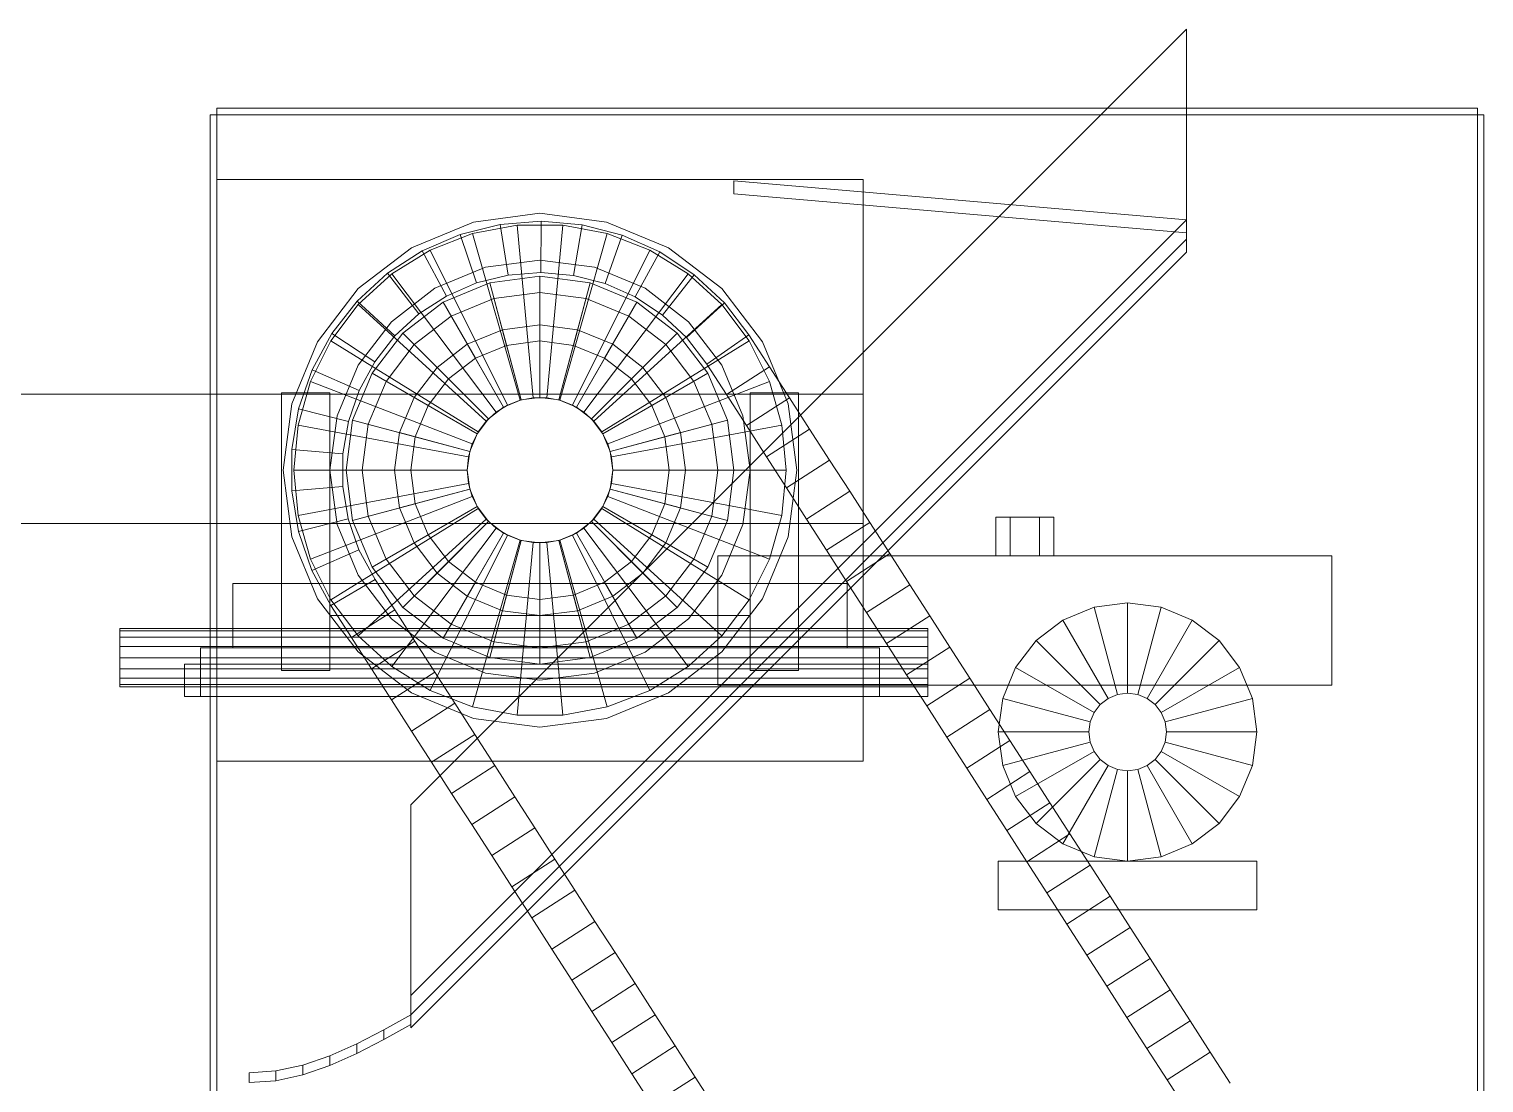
# Model space of a CAD drawing. Header units: millimetres. Extents: x -2500 to 58855, y -53268 to 6837.
# Drawn here: x 57109.1 to 57559.1, y 1456.9 to 1783 of the extents above; entities that cross this region are included whole.
import ezdxf

# ---------------------------------------------------------------- set-up
doc = ezdxf.new("R2010")
doc.units = ezdxf.units.MM
doc.layers.add('lateral_secador', color=7, linetype='Continuous', lineweight=0)

msp = doc.modelspace()

# ---------------------------------------------------------------- linework, layer by layer
at = {"layer": 'lateral_secador'}
for p, q in [((57227.116, 1543), (57467.116, 1783)), ((57467.116, 1783), (57467.116, 1714)), ((57165.116, 1756.5), (57167.116, 1756.5)), ((57165.116, 1756.5), (57165.116, 1256.5)), ((57167.116, 1758.5), (57557.116, 1758.5)), ((57167.116, 1758.5), (57167.116, 1756.5)), ((57167.116, 1756.5), (57557.116, 1756.5)), ((57167.116, 1756.5), (57167.116, 1256.5)), ((57557.116, 1756.5), (57557.116, 1758.5)), ((57557.116, 1256.5), (57557.116, 1756.5)), ((57557.116, 1756.5), (57559.116, 1756.5)), ((57559.116, 1256.5), (57559.116, 1756.5)), ((57167.116, 1736.5), (57367.116, 1736.5)), ((57167.116, 1736.5), (57167.116, 1556.5)), ((57327.116, 1736), (57467.116, 1724)), ((57327.116, 1732), (57327.116, 1736)), ((57367.116, 1556.5), (57367.116, 1736.5)), ((57327.116, 1732), (57467.116, 1720)), ((57467.116, 1724), (57227.116, 1484)), ((57267.116, 1726), (57246.54, 1723.291)), ((57287.692, 1723.291), (57267.116, 1726)), ((57467.116, 1718), (57467.116, 1724)), ((57467.116, 1724), (57467.116, 1720)), ((57246.54, 1723.291), (57227.366, 1715.349)), ((57230.675, 1714.394), (57242.379, 1719.477)), ((57246.286, 1719.71), (57233.188, 1714.636)), ((57242.379, 1719.477), (57254.761, 1722.559)), ((57247.477, 1704.438), (57242.379, 1719.477)), ((57260.093, 1722.291), (57246.286, 1719.71)), ((57260.958, 1668.141), (57246.286, 1719.71)), ((57254.761, 1722.559), (57267.482, 1723.555)), ((57257.307, 1706.884), (57254.761, 1722.559)), ((57274.139, 1722.291), (57260.093, 1722.291)), ((57265.04, 1668.904), (57260.093, 1722.291)), ((57267.407, 1707.675), (57267.482, 1723.555)), ((57267.482, 1723.555), (57280.193, 1722.438)), ((57269.192, 1668.904), (57274.139, 1722.291)), ((57273.273, 1668.141), (57287.946, 1719.71)), ((57287.946, 1719.71), (57274.139, 1722.291)), ((57277.498, 1706.788), (57280.193, 1722.438)), ((57280.193, 1722.438), (57292.546, 1719.239)), ((57287.305, 1704.248), (57292.546, 1719.239)), ((57306.866, 1715.349), (57287.692, 1723.291)), ((57301.044, 1714.636), (57287.946, 1719.71)), ((57292.546, 1719.239), (57304.201, 1714.045)), ((57227.366, 1715.349), (57210.901, 1702.715)), ((57467.116, 1718), (57227.116, 1478)), ((57323.331, 1702.715), (57306.866, 1715.349)), ((57467.116, 1714), (57467.116, 1718)), ((57219.97, 1707.45), (57230.675, 1714.394)), ((57233.188, 1714.636), (57221.246, 1707.242)), ((57467.116, 1714), (57227.116, 1474)), ((57238.185, 1700.402), (57230.675, 1714.394)), ((57257.087, 1666.641), (57233.188, 1714.636)), ((57267.116, 1711.5), (57250.293, 1709.285)), ((57283.939, 1709.285), (57267.116, 1711.5)), ((57277.145, 1666.641), (57301.044, 1714.636)), ((57296.558, 1700.125), (57304.201, 1714.045)), ((57312.986, 1707.242), (57301.044, 1714.636)), ((57304.201, 1714.045), (57314.839, 1706.999)), ((57210.558, 1698.834), (57219.97, 1707.45)), ((57221.246, 1707.242), (57210.866, 1697.779)), ((57229.686, 1694.889), (57219.97, 1707.45)), ((57253.557, 1664.455), (57221.246, 1707.242)), ((57250.293, 1709.285), (57234.616, 1702.792)), ((57247.477, 1704.438), (57257.307, 1706.884)), ((57267.116, 1706.5), (57251.587, 1704.456)), ((57257.307, 1706.884), (57267.407, 1707.675)), ((57282.645, 1704.456), (57267.116, 1706.5)), ((57267.116, 1686.5), (57267.116, 1706.5)), ((57267.116, 1669), (57267.116, 1706.5)), ((57267.407, 1707.675), (57277.498, 1706.788)), ((57277.498, 1706.788), (57287.305, 1704.248)), ((57280.675, 1664.455), (57312.986, 1707.242)), ((57299.616, 1702.792), (57283.939, 1709.285)), ((57305.004, 1694.531), (57314.839, 1706.999)), ((57323.366, 1697.779), (57312.986, 1707.242)), ((57314.839, 1706.999), (57324.168, 1698.294)), ((57210.901, 1702.715), (57198.267, 1686.25)), ((57234.616, 1702.792), (57221.154, 1692.462)), ((57251.587, 1704.456), (57237.116, 1698.462)), ((57238.185, 1700.402), (57247.477, 1704.438)), ((57256.763, 1685.137), (57251.587, 1704.456)), ((57261.292, 1668.233), (57251.587, 1704.456)), ((57267.116, 1701.5), (57252.881, 1699.626)), ((57281.351, 1699.626), (57267.116, 1701.5)), ((57272.939, 1668.233), (57282.645, 1704.456)), ((57277.469, 1685.137), (57282.645, 1704.456)), ((57297.116, 1698.462), (57282.645, 1704.456)), ((57287.305, 1704.248), (57296.558, 1700.125)), ((57313.078, 1692.462), (57299.616, 1702.792)), ((57335.965, 1686.25), (57323.331, 1702.715)), ((57210.866, 1697.779), (57202.401, 1686.57)), ((57202.697, 1688.783), (57210.558, 1698.834)), ((57222.214, 1688.049), (57210.558, 1698.834)), ((57250.488, 1661.658), (57210.866, 1697.779)), ((57237.116, 1698.462), (57224.689, 1688.926)), ((57229.686, 1694.889), (57238.185, 1700.402)), ((57247.116, 1681.141), (57237.116, 1698.462)), ((57255.866, 1665.986), (57237.116, 1698.462)), ((57252.881, 1699.626), (57239.616, 1694.131)), ((57278.366, 1665.986), (57297.116, 1698.462)), ((57294.616, 1694.131), (57281.351, 1699.626)), ((57283.744, 1661.658), (57323.366, 1697.779)), ((57287.116, 1681.141), (57297.116, 1698.462)), ((57296.558, 1700.125), (57305.004, 1694.531)), ((57309.542, 1688.926), (57297.116, 1698.462)), ((57312.411, 1687.62), (57324.168, 1698.294)), ((57331.831, 1686.57), (57323.366, 1697.779)), ((57324.168, 1698.294), (57331.75, 1688.441)), ((57221.154, 1692.462), (57210.824, 1679)), ((57222.214, 1688.049), (57229.686, 1694.889)), ((57239.616, 1694.131), (57228.225, 1685.391)), ((57306.007, 1685.391), (57294.616, 1694.131)), ((57305.004, 1694.531), (57312.411, 1687.62)), ((57323.408, 1679), (57313.078, 1692.462)), ((57196.603, 1677.572), (57202.697, 1688.783)), ((57215.973, 1680.069), (57202.697, 1688.783)), ((57224.689, 1688.926), (57215.154, 1676.5)), ((57215.973, 1680.069), (57222.214, 1688.049)), ((57238.832, 1674.784), (57224.689, 1688.926)), ((57251.206, 1662.41), (57224.689, 1688.926)), ((57255.469, 1689.967), (57244.616, 1685.471)), ((57267.116, 1691.5), (57255.469, 1689.967)), ((57261.292, 1668.233), (57255.469, 1689.967)), ((57278.763, 1689.967), (57267.116, 1691.5)), ((57267.116, 1669), (57267.116, 1691.5)), ((57272.939, 1668.233), (57278.763, 1689.967)), ((57289.616, 1685.471), (57278.763, 1689.967)), ((57283.026, 1662.41), (57309.542, 1688.926)), ((57295.4, 1674.784), (57309.542, 1688.926)), ((57319.077, 1676.5), (57309.542, 1688.926)), ((57331.75, 1688.441), (57318.759, 1679.308)), ((57331.75, 1688.441), (57338.13, 1678.53)), ((57198.267, 1686.25), (57190.325, 1667.076)), ((57202.401, 1686.57), (57196.14, 1673.996)), ((57247.986, 1658.345), (57202.401, 1686.57)), ((57228.225, 1685.391), (57219.484, 1674)), ((57244.616, 1685.471), (57235.296, 1678.32)), ((57255.866, 1665.986), (57244.616, 1685.471)), ((57256.763, 1685.137), (57247.116, 1681.141)), ((57267.116, 1686.5), (57256.763, 1685.137)), ((57277.469, 1685.137), (57267.116, 1686.5)), ((57287.116, 1681.141), (57277.469, 1685.137)), ((57278.366, 1665.986), (57289.616, 1685.471)), ((57286.246, 1658.345), (57331.831, 1686.57)), ((57298.936, 1678.32), (57289.616, 1685.471)), ((57314.747, 1674), (57306.007, 1685.391)), ((57312.411, 1687.62), (57318.759, 1679.308)), ((57338.092, 1673.996), (57331.831, 1686.57)), ((57343.907, 1667.076), (57335.965, 1686.25)), ((57210.824, 1679), (57204.331, 1663.323)), ((57211.134, 1671.169), (57215.973, 1680.069)), ((57247.116, 1681.141), (57238.832, 1674.784)), ((57295.4, 1674.784), (57287.116, 1681.141)), ((57318.759, 1679.308), (57324.772, 1669.943)), ((57329.901, 1663.323), (57323.408, 1679)), ((57192.442, 1665.51), (57196.603, 1677.572)), ((57211.134, 1671.169), (57196.603, 1677.572)), ((57215.154, 1676.5), (57209.16, 1662.029)), ((57232.475, 1666.5), (57215.154, 1676.5)), ((57247.63, 1657.75), (57215.154, 1676.5)), ((57235.296, 1678.32), (57228.145, 1669)), ((57238.832, 1674.784), (57232.475, 1666.5)), ((57251.206, 1662.41), (57235.296, 1678.32)), ((57283.026, 1662.41), (57298.936, 1678.32)), ((57286.601, 1657.75), (57319.077, 1676.5)), ((57301.757, 1666.5), (57295.4, 1674.784)), ((57306.087, 1669), (57298.936, 1678.32)), ((57301.757, 1666.5), (57319.077, 1676.5)), ((57325.071, 1662.029), (57319.077, 1676.5)), ((57324.772, 1669.943), (57338.13, 1678.53)), ((57338.13, 1678.53), (57344.326, 1668.892)), ((38067.116, 1670), (57367.116, 1670)), ((57187.116, 1670.5), (57202.116, 1670.5)), ((57187.116, 1670.5), (57187.116, 1584.5)), ((57196.14, 1673.996), (57192.296, 1660.486)), ((57246.135, 1654.628), (57196.14, 1673.996)), ((57202.116, 1584.5), (57202.116, 1670.5)), ((57207.831, 1661.592), (57211.134, 1671.169)), ((57219.484, 1674), (57213.99, 1660.735)), ((57288.096, 1654.628), (57338.092, 1673.996)), ((57320.242, 1660.735), (57314.747, 1674)), ((57324.772, 1669.943), (57330.968, 1660.304)), ((57332.116, 1670.5), (57347.116, 1670.5)), ((57332.116, 1670.5), (57332.116, 1584.5)), ((57341.936, 1660.486), (57338.092, 1673.996)), ((57347.116, 1584.5), (57347.116, 1670.5)), ((57367.116, 1630), (57367.116, 1670)), ((57190.325, 1667.076), (57187.616, 1646.5)), ((57190.328, 1652.926), (57192.442, 1665.51)), ((57207.831, 1661.592), (57192.442, 1665.51)), ((57228.145, 1669), (57223.649, 1658.147)), ((57247.63, 1657.75), (57228.145, 1669)), ((57232.475, 1666.5), (57228.479, 1656.853)), ((57255.866, 1665.986), (57251.206, 1662.41)), ((57253.557, 1664.455), (57257.087, 1666.641)), ((57261.292, 1668.233), (57255.866, 1665.986)), ((57257.087, 1666.641), (57260.958, 1668.141)), ((57260.958, 1668.141), (57265.04, 1668.904)), ((57267.116, 1669), (57261.292, 1668.233)), ((57265.04, 1668.904), (57269.192, 1668.904)), ((57272.939, 1668.233), (57267.116, 1669)), ((57269.192, 1668.904), (57273.273, 1668.141)), ((57278.366, 1665.986), (57272.939, 1668.233)), ((57273.273, 1668.141), (57277.145, 1666.641)), ((57277.145, 1666.641), (57280.675, 1664.455)), ((57283.026, 1662.41), (57278.366, 1665.986)), ((57286.601, 1657.75), (57306.087, 1669)), ((57305.753, 1656.853), (57301.757, 1666.5)), ((57310.583, 1658.147), (57306.087, 1669)), ((57330.968, 1660.304), (57344.326, 1668.892)), ((57346.616, 1646.5), (57343.907, 1667.076)), ((57344.326, 1668.892), (57350.522, 1659.253)), ((57204.331, 1663.323), (57202.116, 1646.5)), ((57206.153, 1651.601), (57207.831, 1661.592)), ((57209.16, 1662.029), (57207.116, 1646.5)), ((57228.479, 1656.853), (57209.16, 1662.029)), ((57245.383, 1652.323), (57209.16, 1662.029)), ((57213.99, 1660.735), (57212.116, 1646.5)), ((57251.206, 1662.41), (57247.63, 1657.75)), ((57247.986, 1658.345), (57250.488, 1661.658)), ((57250.488, 1661.658), (57253.557, 1664.455)), ((57280.675, 1664.455), (57283.744, 1661.658)), ((57286.601, 1657.75), (57283.026, 1662.41)), ((57283.744, 1661.658), (57286.246, 1658.345)), ((57288.849, 1652.323), (57325.071, 1662.029)), ((57305.753, 1656.853), (57325.071, 1662.029)), ((57322.116, 1646.5), (57320.242, 1660.735)), ((57327.116, 1646.5), (57325.071, 1662.029)), ((57332.116, 1646.5), (57329.901, 1663.323)), ((57192.296, 1660.486), (57191, 1646.5)), ((57244.999, 1650.634), (57192.296, 1660.486)), ((57223.649, 1658.147), (57222.116, 1646.5)), ((57245.383, 1652.323), (57223.649, 1658.147)), ((57228.479, 1656.853), (57227.116, 1646.5)), ((57247.63, 1657.75), (57245.383, 1652.323)), ((57246.135, 1654.628), (57247.986, 1658.345)), ((57286.246, 1658.345), (57288.096, 1654.628)), ((57288.849, 1652.323), (57286.601, 1657.75)), ((57288.849, 1652.323), (57310.583, 1658.147)), ((57289.233, 1650.634), (57341.936, 1660.486)), ((57307.116, 1646.5), (57305.753, 1656.853)), ((57312.116, 1646.5), (57310.583, 1658.147)), ((57330.968, 1660.304), (57337.164, 1650.666)), ((57337.164, 1650.666), (57350.522, 1659.253)), ((57343.232, 1646.5), (57341.936, 1660.486)), ((57350.522, 1659.253), (57356.718, 1649.615)), ((57190.321, 1640.166), (57190.328, 1652.926)), ((57206.153, 1651.601), (57190.328, 1652.926)), ((57245.383, 1652.323), (57244.616, 1646.5)), ((57244.999, 1650.634), (57246.135, 1654.628)), ((57288.096, 1654.628), (57289.233, 1650.634)), ((57289.616, 1646.5), (57288.849, 1652.323)), ((57206.147, 1641.471), (57206.153, 1651.601)), ((57244.616, 1646.5), (57244.999, 1650.634)), ((57289.233, 1650.634), (57289.616, 1646.5)), ((57337.164, 1650.666), (57343.36, 1641.027)), ((57343.36, 1641.027), (57356.718, 1649.615)), ((57356.718, 1649.615), (57362.914, 1639.976)), ((57187.616, 1646.5), (57190.325, 1625.924)), ((57244.616, 1646.5), (57191, 1646.5)), ((57191, 1646.5), (57192.296, 1632.514)), ((57202.116, 1646.5), (57204.331, 1629.677)), ((57227.116, 1646.5), (57207.116, 1646.5)), ((57207.116, 1646.5), (57209.16, 1630.971)), ((57244.616, 1646.5), (57207.116, 1646.5)), ((57212.116, 1646.5), (57213.99, 1632.265)), ((57244.616, 1646.5), (57222.116, 1646.5)), ((57222.116, 1646.5), (57223.649, 1634.853)), ((57227.116, 1646.5), (57228.479, 1636.147)), ((57244.616, 1646.5), (57245.383, 1640.677)), ((57244.999, 1642.366), (57244.616, 1646.5)), ((57288.849, 1640.677), (57289.616, 1646.5)), ((57289.616, 1646.5), (57289.233, 1642.366)), ((57327.116, 1646.5), (57289.616, 1646.5)), ((57312.116, 1646.5), (57289.616, 1646.5)), ((57343.232, 1646.5), (57289.616, 1646.5)), ((57305.753, 1636.147), (57307.116, 1646.5)), ((57327.116, 1646.5), (57307.116, 1646.5)), ((57310.583, 1634.853), (57312.116, 1646.5)), ((57320.242, 1632.265), (57322.116, 1646.5)), ((57325.071, 1630.971), (57327.116, 1646.5)), ((57329.901, 1629.677), (57332.116, 1646.5)), ((57341.936, 1632.514), (57343.232, 1646.5)), ((57343.907, 1625.924), (57346.616, 1646.5)), ((57206.147, 1641.471), (57190.321, 1640.166)), ((57192.419, 1627.579), (57190.321, 1640.166)), ((57244.999, 1642.366), (57192.296, 1632.514)), ((57246.135, 1638.372), (57196.14, 1619.004)), ((57207.813, 1631.479), (57206.147, 1641.471)), ((57245.383, 1640.677), (57209.16, 1630.971)), ((57245.383, 1640.677), (57223.649, 1634.853)), ((57246.135, 1638.372), (57244.999, 1642.366)), ((57245.383, 1640.677), (57247.63, 1635.25)), ((57247.986, 1634.655), (57246.135, 1638.372)), ((57288.096, 1638.372), (57286.246, 1634.655)), ((57286.601, 1635.25), (57288.849, 1640.677)), ((57289.233, 1642.366), (57288.096, 1638.372)), ((57288.096, 1638.372), (57338.092, 1619.004)), ((57288.849, 1640.677), (57325.071, 1630.971)), ((57288.849, 1640.677), (57310.583, 1634.853)), ((57289.233, 1642.366), (57341.936, 1632.514)), ((57343.36, 1641.027), (57349.557, 1631.389)), ((57349.557, 1631.389), (57362.914, 1639.976)), ((57362.914, 1639.976), (57369.111, 1630.337)), ((57247.986, 1634.655), (57202.401, 1606.43)), ((57228.479, 1636.147), (57209.16, 1630.971)), ((57247.63, 1635.25), (57215.154, 1616.5)), ((57223.649, 1634.853), (57228.145, 1624)), ((57247.63, 1635.25), (57228.145, 1624)), ((57228.479, 1636.147), (57232.475, 1626.5)), ((57247.63, 1635.25), (57251.206, 1630.59)), ((57250.488, 1631.342), (57247.986, 1634.655)), ((57283.026, 1630.59), (57286.601, 1635.25)), ((57286.246, 1634.655), (57283.744, 1631.342)), ((57286.246, 1634.655), (57331.831, 1606.43)), ((57286.601, 1635.25), (57319.077, 1616.5)), ((57286.601, 1635.25), (57306.087, 1624)), ((57301.757, 1626.5), (57305.753, 1636.147)), ((57305.753, 1636.147), (57325.071, 1630.971)), ((57306.087, 1624), (57310.583, 1634.853)), ((38067.116, 1630), (57367.116, 1630)), ((57192.296, 1632.514), (57196.14, 1619.004)), ((57207.813, 1631.479), (57192.419, 1627.579)), ((57204.331, 1629.677), (57210.824, 1614)), ((57211.105, 1621.897), (57207.813, 1631.479)), ((57209.16, 1630.971), (57215.154, 1616.5)), ((57250.488, 1631.342), (57210.866, 1595.221)), ((57213.99, 1632.265), (57219.484, 1619)), ((57251.206, 1630.59), (57224.689, 1604.074)), ((57251.206, 1630.59), (57235.296, 1614.68)), ((57253.557, 1628.545), (57250.488, 1631.342)), ((57251.206, 1630.59), (57255.866, 1627.014)), ((57278.366, 1627.014), (57283.026, 1630.59)), ((57283.744, 1631.342), (57280.675, 1628.545)), ((57283.026, 1630.59), (57309.542, 1604.074)), ((57283.026, 1630.59), (57298.936, 1614.68)), ((57283.744, 1631.342), (57323.366, 1595.221)), ((57314.747, 1619), (57320.242, 1632.265)), ((57319.077, 1616.5), (57325.071, 1630.971)), ((57323.408, 1614), (57329.901, 1629.677)), ((57338.092, 1619.004), (57341.936, 1632.514)), ((57349.557, 1631.389), (57355.753, 1621.75)), ((57355.753, 1621.75), (57369.111, 1630.337)), ((57369.111, 1630.337), (57375.307, 1620.699)), ((57412.616, 1632), (57408.116, 1632)), ((57408.116, 1620), (57408.116, 1632)), ((57421.616, 1632), (57412.616, 1632)), ((57412.616, 1620), (57412.616, 1632)), ((57426.116, 1632), (57421.616, 1632)), ((57421.616, 1620), (57421.616, 1632)), ((57426.116, 1632), (57426.116, 1620)), ((57190.325, 1625.924), (57198.267, 1606.75)), ((57196.565, 1615.513), (57192.419, 1627.579)), ((57232.475, 1626.5), (57215.154, 1616.5)), ((57253.557, 1628.545), (57221.246, 1585.758)), ((57232.475, 1626.5), (57238.832, 1618.216)), ((57257.087, 1626.359), (57233.188, 1578.364)), ((57255.866, 1627.014), (57237.116, 1594.538)), ((57255.866, 1627.014), (57244.616, 1607.529)), ((57260.958, 1624.859), (57246.286, 1573.29)), ((57261.292, 1624.767), (57251.587, 1588.544)), ((57257.087, 1626.359), (57253.557, 1628.545)), ((57261.292, 1624.767), (57255.469, 1603.033)), ((57255.866, 1627.014), (57261.292, 1624.767)), ((57260.958, 1624.859), (57257.087, 1626.359)), ((57265.04, 1624.096), (57260.958, 1624.859)), ((57261.292, 1624.767), (57267.116, 1624)), ((57267.116, 1624), (57272.939, 1624.767)), ((57273.273, 1624.859), (57269.192, 1624.096)), ((57272.939, 1624.767), (57278.366, 1627.014)), ((57272.939, 1624.767), (57282.645, 1588.544)), ((57272.939, 1624.767), (57278.763, 1603.033)), ((57277.145, 1626.359), (57273.273, 1624.859)), ((57273.273, 1624.859), (57287.946, 1573.29)), ((57280.675, 1628.545), (57277.145, 1626.359)), ((57277.145, 1626.359), (57301.044, 1578.364)), ((57278.366, 1627.014), (57297.116, 1594.538)), ((57278.366, 1627.014), (57289.616, 1607.529)), ((57280.675, 1628.545), (57312.986, 1585.758)), ((57295.4, 1618.216), (57301.757, 1626.5)), ((57301.757, 1626.5), (57319.077, 1616.5)), ((57335.965, 1606.75), (57343.907, 1625.924)), ((57211.105, 1621.897), (57196.565, 1615.513)), ((57216.123, 1612.683), (57211.105, 1621.897)), ((57228.145, 1624), (57235.296, 1614.68)), ((57265.04, 1624.096), (57260.093, 1570.709)), ((57269.192, 1624.096), (57265.04, 1624.096)), ((57267.116, 1624), (57267.116, 1586.5)), ((57267.116, 1624), (57267.116, 1601.5)), ((57269.192, 1624.096), (57274.139, 1570.709)), ((57298.936, 1614.68), (57306.087, 1624)), ((57355.753, 1621.75), (57361.949, 1612.112)), ((57361.949, 1612.112), (57375.307, 1620.699)), ((57375.307, 1620.699), (57381.503, 1611.06)), ((57196.14, 1619.004), (57202.401, 1606.43)), ((57215.154, 1616.5), (57224.689, 1604.074)), ((57219.484, 1619), (57228.225, 1607.609)), ((57238.832, 1618.216), (57224.689, 1604.074)), ((57238.832, 1618.216), (57247.116, 1611.859)), ((57287.116, 1611.859), (57295.4, 1618.216)), ((57295.4, 1618.216), (57309.542, 1604.074)), ((57306.007, 1607.609), (57314.747, 1619)), ((57309.542, 1604.074), (57319.077, 1616.5)), ((57322.116, 1620), (57512.116, 1620)), ((57322.116, 1620), (57322.116, 1580)), ((57331.831, 1606.43), (57338.092, 1619.004)), ((57412.616, 1620), (57408.116, 1620)), ((57421.616, 1620), (57412.616, 1620)), ((57421.616, 1620), (57426.116, 1620)), ((57512.116, 1580), (57512.116, 1620)), ((57172.116, 1611.5), (57362.116, 1611.5)), ((57172.116, 1611.5), (57172.116, 1591.5)), ((57202.453, 1604.601), (57196.565, 1615.513)), ((57216.123, 1612.683), (57202.453, 1604.601)), ((57210.824, 1614), (57221.154, 1600.538)), ((57222.163, 1603.297), (57216.123, 1612.683)), ((57235.296, 1614.68), (57244.616, 1607.529)), ((57247.116, 1611.859), (57237.116, 1594.538)), ((57247.116, 1611.859), (57256.763, 1607.863)), ((57277.469, 1607.863), (57287.116, 1611.859)), ((57287.116, 1611.859), (57297.116, 1594.538)), ((57289.616, 1607.529), (57298.936, 1614.68)), ((57313.078, 1600.538), (57323.408, 1614)), ((57361.949, 1612.112), (57368.145, 1602.473)), ((57362.116, 1591.5), (57362.116, 1611.5)), ((57198.267, 1606.75), (57210.901, 1590.285)), ((57228.225, 1607.609), (57239.616, 1598.869)), ((57244.616, 1607.529), (57255.469, 1603.033)), ((57256.763, 1607.863), (57251.587, 1588.544)), ((57256.763, 1607.863), (57267.116, 1606.5)), ((57267.116, 1606.5), (57277.469, 1607.863)), ((57277.469, 1607.863), (57282.645, 1588.544)), ((57278.763, 1603.033), (57289.616, 1607.529)), ((57294.616, 1598.869), (57306.007, 1607.609)), ((57323.331, 1590.285), (57335.965, 1606.75)), ((57368.145, 1602.473), (57381.503, 1611.06)), ((57381.503, 1611.06), (57387.699, 1601.422)), ((57202.401, 1606.43), (57210.866, 1595.221)), ((57208.805, 1594.71), (57202.453, 1604.601)), ((57222.163, 1603.297), (57208.805, 1594.71)), ((57228.359, 1593.658), (57222.163, 1603.297)), ((57224.689, 1604.074), (57237.116, 1594.538)), ((57255.469, 1603.033), (57267.116, 1601.5)), ((57267.116, 1606.5), (57267.116, 1586.5)), ((57267.116, 1601.5), (57278.763, 1603.033)), ((57297.116, 1594.538), (57309.542, 1604.074)), ((57323.366, 1595.221), (57331.831, 1606.43)), ((57368.145, 1602.473), (57374.341, 1592.835)), ((57438.549, 1604.142), (57428.902, 1600.146)), ((57448.902, 1605.505), (57438.549, 1604.142)), ((57445.796, 1577.096), (57438.549, 1604.142)), ((57459.254, 1604.142), (57448.902, 1605.505)), ((57448.902, 1577.505), (57448.902, 1605.505)), ((57452.008, 1577.096), (57459.254, 1604.142)), ((57468.902, 1600.146), (57459.254, 1604.142)), ((57202.116, 1601.5), (57332.116, 1601.5)), ((57202.116, 1601.5), (57202.116, 1586.5)), ((57221.154, 1600.538), (57234.616, 1590.208)), ((57239.616, 1598.869), (57252.881, 1593.374)), ((57281.351, 1593.374), (57294.616, 1598.869)), ((57299.616, 1590.208), (57313.078, 1600.538)), ((57332.116, 1586.5), (57332.116, 1601.5)), ((57374.341, 1592.835), (57387.699, 1601.422)), ((57387.699, 1601.422), (57393.895, 1591.783)), ((57428.902, 1600.146), (57420.617, 1593.789)), ((57442.902, 1575.898), (57428.902, 1600.146)), ((57454.902, 1575.898), (57468.902, 1600.146)), ((57477.186, 1593.789), (57468.902, 1600.146)), ((57137.116, 1596.815), (57137.116, 1597.5)), ((57137.116, 1597.5), (57387.116, 1597.5)), ((57137.116, 1594.864), (57137.116, 1596.815)), ((57137.116, 1596.815), (57387.116, 1596.815)), ((57137.116, 1591.944), (57137.116, 1594.864)), ((57137.116, 1594.864), (57387.116, 1594.864)), ((57215.001, 1585.071), (57208.805, 1594.71)), ((57210.866, 1595.221), (57221.246, 1585.758)), ((57228.359, 1593.658), (57215.001, 1585.071)), ((57234.555, 1584.02), (57228.359, 1593.658)), ((57237.116, 1594.538), (57251.587, 1588.544)), ((57252.881, 1593.374), (57267.116, 1591.5)), ((57267.116, 1591.5), (57281.351, 1593.374)), ((57282.645, 1588.544), (57297.116, 1594.538)), ((57312.986, 1585.758), (57323.366, 1595.221)), ((57387.116, 1596.815), (57387.116, 1597.5)), ((57387.116, 1594.864), (57387.116, 1596.815)), ((57387.116, 1591.944), (57387.116, 1594.864)), ((57420.617, 1593.789), (57414.261, 1585.505)), ((57440.416, 1573.99), (57420.617, 1593.789)), ((57457.387, 1573.99), (57477.186, 1593.789)), ((57483.543, 1585.505), (57477.186, 1593.789)), ((57137.116, 1588.5), (57137.116, 1591.944)), ((57137.116, 1591.944), (57387.116, 1591.944)), ((57162.116, 1591.5), (57372.116, 1591.5)), ((57162.116, 1591.5), (57162.116, 1576.5)), ((57172.116, 1591.5), (57362.116, 1591.5)), ((57210.901, 1590.285), (57227.366, 1577.651)), ((57234.616, 1590.208), (57250.293, 1583.715)), ((57283.939, 1583.715), (57299.616, 1590.208)), ((57306.866, 1577.651), (57323.331, 1590.285)), ((57372.116, 1576.5), (57372.116, 1591.5)), ((57374.341, 1592.835), (57380.537, 1583.196)), ((57380.537, 1583.196), (57393.895, 1591.783)), ((57387.116, 1588.5), (57387.116, 1591.944)), ((57393.895, 1591.783), (57400.092, 1582.145)), ((57137.116, 1585.056), (57137.116, 1588.5)), ((57387.116, 1588.5), (57137.116, 1588.5)), ((57137.116, 1585.056), (57137.116, 1582.136)), ((57137.116, 1585.056), (57387.116, 1585.056)), ((57157.116, 1586.5), (57387.116, 1586.5)), ((57157.116, 1586.5), (57157.116, 1576.5)), ((57187.116, 1584.5), (57202.116, 1584.5)), ((57202.116, 1586.5), (57332.116, 1586.5)), ((57221.197, 1575.433), (57215.001, 1585.071)), ((57221.246, 1585.758), (57233.188, 1578.364)), ((57251.587, 1588.544), (57267.116, 1586.5)), ((57267.116, 1586.5), (57282.645, 1588.544)), ((57301.044, 1578.364), (57312.986, 1585.758)), ((57332.116, 1584.5), (57347.116, 1584.5)), ((57387.116, 1588.5), (57387.116, 1585.056)), ((57387.116, 1576.5), (57387.116, 1586.5)), ((57387.116, 1585.056), (57387.116, 1582.136)), ((57414.261, 1585.505), (57410.265, 1575.858)), ((57438.509, 1571.505), (57414.261, 1585.505)), ((57459.294, 1571.505), (57483.543, 1585.505)), ((57487.539, 1575.858), (57483.543, 1585.505)), ((57137.116, 1582.136), (57137.116, 1580.185)), ((57137.116, 1582.136), (57387.116, 1582.136)), ((57137.116, 1580.185), (57137.116, 1579.5)), ((57137.116, 1580.185), (57387.116, 1580.185)), ((57234.555, 1584.02), (57221.197, 1575.433)), ((57240.752, 1574.381), (57234.555, 1584.02)), ((57250.293, 1583.715), (57267.116, 1581.5)), ((57267.116, 1581.5), (57283.939, 1583.715)), ((57322.116, 1580), (57512.116, 1580)), ((57380.537, 1583.196), (57386.734, 1573.558)), ((57386.734, 1573.558), (57400.092, 1582.145)), ((57387.116, 1582.136), (57387.116, 1580.185)), ((57387.116, 1580.185), (57387.116, 1579.5)), ((57400.092, 1582.145), (57406.288, 1572.506)), ((57137.116, 1579.5), (57387.116, 1579.5)), ((57157.116, 1576.5), (57387.116, 1576.5)), ((57162.116, 1576.5), (57372.116, 1576.5)), ((57227.394, 1565.794), (57221.197, 1575.433)), ((57227.366, 1577.651), (57246.54, 1569.709)), ((57233.188, 1578.364), (57246.286, 1573.29)), ((57287.692, 1569.709), (57306.866, 1577.651)), ((57287.946, 1573.29), (57301.044, 1578.364)), ((57410.265, 1575.858), (57408.902, 1565.505)), ((57437.311, 1568.611), (57410.265, 1575.858)), ((57442.902, 1575.898), (57440.416, 1573.99)), ((57445.796, 1577.096), (57442.902, 1575.898)), ((57448.902, 1577.505), (57445.796, 1577.096)), ((57452.008, 1577.096), (57448.902, 1577.505)), ((57454.902, 1575.898), (57452.008, 1577.096)), ((57457.387, 1573.99), (57454.902, 1575.898)), ((57460.493, 1568.611), (57487.539, 1575.858)), ((57488.902, 1565.505), (57487.539, 1575.858)), ((57240.752, 1574.381), (57227.394, 1565.794)), ((57246.948, 1564.743), (57240.752, 1574.381)), ((57246.286, 1573.29), (57260.093, 1570.709)), ((57260.093, 1570.709), (57274.139, 1570.709)), ((57274.139, 1570.709), (57287.946, 1573.29)), ((57386.734, 1573.558), (57392.93, 1563.919)), ((57392.93, 1563.919), (57406.288, 1572.506)), ((57406.288, 1572.506), (57412.484, 1562.868)), ((57438.509, 1571.505), (57437.311, 1568.611)), ((57440.416, 1573.99), (57438.509, 1571.505)), ((57459.294, 1571.505), (57457.387, 1573.99)), ((57460.493, 1568.611), (57459.294, 1571.505)), ((57246.54, 1569.709), (57267.116, 1567)), ((57267.116, 1567), (57287.692, 1569.709)), ((57437.311, 1568.611), (57436.902, 1565.505)), ((57460.902, 1565.505), (57460.493, 1568.611)), ((57233.59, 1556.156), (57227.394, 1565.794)), ((57246.948, 1564.743), (57233.59, 1556.156)), ((57253.144, 1555.104), (57246.948, 1564.743)), ((57392.93, 1563.919), (57399.126, 1554.281)), ((57399.126, 1554.281), (57412.484, 1562.868)), ((57436.902, 1565.505), (57408.902, 1565.505)), ((57408.902, 1565.505), (57410.265, 1555.152)), ((57437.311, 1562.399), (57410.265, 1555.152)), ((57412.484, 1562.868), (57418.68, 1553.229)), ((57436.902, 1565.505), (57437.311, 1562.399)), ((57437.311, 1562.399), (57438.509, 1559.505)), ((57459.294, 1559.505), (57460.493, 1562.399)), ((57460.493, 1562.399), (57460.902, 1565.505)), ((57460.493, 1562.399), (57487.539, 1555.152)), ((57488.902, 1565.505), (57460.902, 1565.505)), ((57487.539, 1555.152), (57488.902, 1565.505)), ((57438.509, 1559.505), (57414.261, 1545.505)), ((57438.509, 1559.505), (57440.416, 1557.02)), ((57457.387, 1557.02), (57459.294, 1559.505)), ((57459.294, 1559.505), (57483.543, 1545.505)), ((57167.116, 1556.5), (57367.116, 1556.5)), ((57239.786, 1546.517), (57233.59, 1556.156)), ((57253.144, 1555.104), (57239.786, 1546.517)), ((57259.34, 1545.466), (57253.144, 1555.104)), ((57399.126, 1554.281), (57405.322, 1544.642)), ((57405.322, 1544.642), (57418.68, 1553.229)), ((57410.265, 1555.152), (57414.261, 1545.505)), ((57418.68, 1553.229), (57424.876, 1543.591)), ((57440.416, 1557.02), (57420.617, 1537.221)), ((57442.902, 1555.113), (57428.902, 1530.864)), ((57445.796, 1553.914), (57438.549, 1526.868)), ((57440.416, 1557.02), (57442.902, 1555.113)), ((57442.902, 1555.113), (57445.796, 1553.914)), ((57445.796, 1553.914), (57448.902, 1553.505)), ((57448.902, 1553.505), (57452.008, 1553.914)), ((57448.902, 1553.505), (57448.902, 1525.505)), ((57452.008, 1553.914), (57454.902, 1555.113)), ((57452.008, 1553.914), (57459.254, 1526.868)), ((57454.902, 1555.113), (57457.387, 1557.02)), ((57454.902, 1555.113), (57468.902, 1530.864)), ((57457.387, 1557.02), (57477.186, 1537.221)), ((57483.543, 1545.505), (57487.539, 1555.152)), ((57245.982, 1536.879), (57239.786, 1546.517)), ((57259.34, 1545.466), (57245.982, 1536.879)), ((57265.536, 1535.827), (57259.34, 1545.466)), ((57405.322, 1544.642), (57411.518, 1535.004)), ((57414.261, 1545.505), (57420.617, 1537.221)), ((57477.186, 1537.221), (57483.543, 1545.505)), ((57227.116, 1474), (57227.116, 1543)), ((57411.518, 1535.004), (57424.876, 1543.591)), ((57424.876, 1543.591), (57431.072, 1533.952)), ((57252.178, 1527.24), (57245.982, 1536.879)), ((57265.536, 1535.827), (57252.178, 1527.24)), ((57271.732, 1526.189), (57265.536, 1535.827)), ((57411.518, 1535.004), (57417.715, 1525.365)), ((57420.617, 1537.221), (57428.902, 1530.864)), ((57468.902, 1530.864), (57477.186, 1537.221)), ((57417.715, 1525.365), (57431.072, 1533.952)), ((57428.902, 1530.864), (57438.549, 1526.868)), ((57431.072, 1533.952), (57437.269, 1524.314)), ((57459.254, 1526.868), (57468.902, 1530.864)), ((57258.375, 1517.602), (57252.178, 1527.24)), ((57271.732, 1526.189), (57258.375, 1517.602)), ((57277.929, 1516.55), (57271.732, 1526.189)), ((57438.549, 1526.868), (57448.902, 1525.505)), ((57448.902, 1525.505), (57459.254, 1526.868)), ((57408.902, 1525.505), (57488.902, 1525.505)), ((57408.902, 1525.505), (57408.902, 1510.505)), ((57417.715, 1525.365), (57423.911, 1515.727)), ((57423.911, 1515.727), (57437.269, 1524.314)), ((57437.269, 1524.314), (57443.465, 1514.675)), ((57488.902, 1510.505), (57488.902, 1525.505)), ((57264.571, 1507.963), (57258.375, 1517.602)), ((57277.929, 1516.55), (57264.571, 1507.963)), ((57284.125, 1506.912), (57277.929, 1516.55)), ((57423.911, 1515.727), (57430.107, 1506.088)), ((57430.107, 1506.088), (57443.465, 1514.675)), ((57443.465, 1514.675), (57449.661, 1505.037)), ((57270.767, 1498.325), (57264.571, 1507.963)), ((57408.902, 1510.505), (57488.902, 1510.505)), ((57284.125, 1506.912), (57270.767, 1498.325)), ((57290.321, 1497.273), (57284.125, 1506.912)), ((57430.107, 1506.088), (57436.303, 1496.45)), ((57436.303, 1496.45), (57449.661, 1505.037)), ((57449.661, 1505.037), (57455.857, 1495.398)), ((57276.963, 1488.686), (57270.767, 1498.325)), ((57290.321, 1497.273), (57276.963, 1488.686)), ((57296.517, 1487.635), (57290.321, 1497.273)), ((57436.303, 1496.45), (57442.499, 1486.811)), ((57442.499, 1486.811), (57455.857, 1495.398)), ((57455.857, 1495.398), (57462.053, 1485.76)), ((57283.159, 1479.048), (57276.963, 1488.686)), ((57296.517, 1487.635), (57283.159, 1479.048)), ((57302.713, 1477.996), (57296.517, 1487.635)), ((57442.499, 1486.811), (57448.695, 1477.173)), ((57448.695, 1477.173), (57462.053, 1485.76)), ((57462.053, 1485.76), (57468.25, 1476.121)), ((57227.116, 1484), (57227.116, 1478)), ((57227.116, 1478), (57218.783, 1473.341)), ((57227.116, 1478), (57227.116, 1474)), ((57227.116, 1475), (57227.116, 1478)), ((57289.355, 1469.409), (57283.159, 1479.048)), ((57302.713, 1477.996), (57289.355, 1469.409)), ((57308.91, 1468.358), (57302.713, 1477.996)), ((57448.695, 1477.173), (57454.892, 1467.534)), ((57218.783, 1473.341), (57210.449, 1469)), ((57227.116, 1475), (57218.783, 1470.341)), ((57218.783, 1473.341), (57218.783, 1470.341)), ((57454.892, 1467.534), (57468.25, 1476.121)), ((57468.25, 1476.121), (57474.446, 1466.483)), ((57210.449, 1469), (57202.116, 1465.272)), ((57218.783, 1470.341), (57210.449, 1466)), ((57210.449, 1469), (57210.449, 1466)), ((57295.552, 1459.771), (57289.355, 1469.409)), ((57308.91, 1468.358), (57295.552, 1459.771)), ((57315.106, 1458.719), (57308.91, 1468.358)), ((57454.892, 1467.534), (57461.088, 1457.896)), ((57202.116, 1465.272), (57193.783, 1462.412)), ((57210.449, 1466), (57202.116, 1462.272)), ((57202.116, 1465.272), (57202.116, 1462.272)), ((57461.088, 1457.896), (57474.446, 1466.483)), ((57474.446, 1466.483), (57480.642, 1456.844)), ((57185.449, 1460.613), (57177.116, 1460)), ((57177.116, 1460), (57177.116, 1457)), ((57193.783, 1462.412), (57185.449, 1460.613)), ((57185.449, 1460.613), (57185.449, 1457.613)), ((57193.783, 1459.412), (57185.449, 1457.613)), ((57193.783, 1462.412), (57193.783, 1459.412)), ((57202.116, 1462.272), (57193.783, 1459.412)), ((57301.748, 1450.132), (57295.552, 1459.771)), ((57315.106, 1458.719), (57301.748, 1450.132)), ((57321.302, 1449.081), (57315.106, 1458.719)), ((57185.449, 1457.613), (57177.116, 1457)), ((57461.088, 1457.896), (57467.284, 1448.257))]:
    msp.add_line(p, q, dxfattribs=at)

doc.saveas('drawing.dxf')
